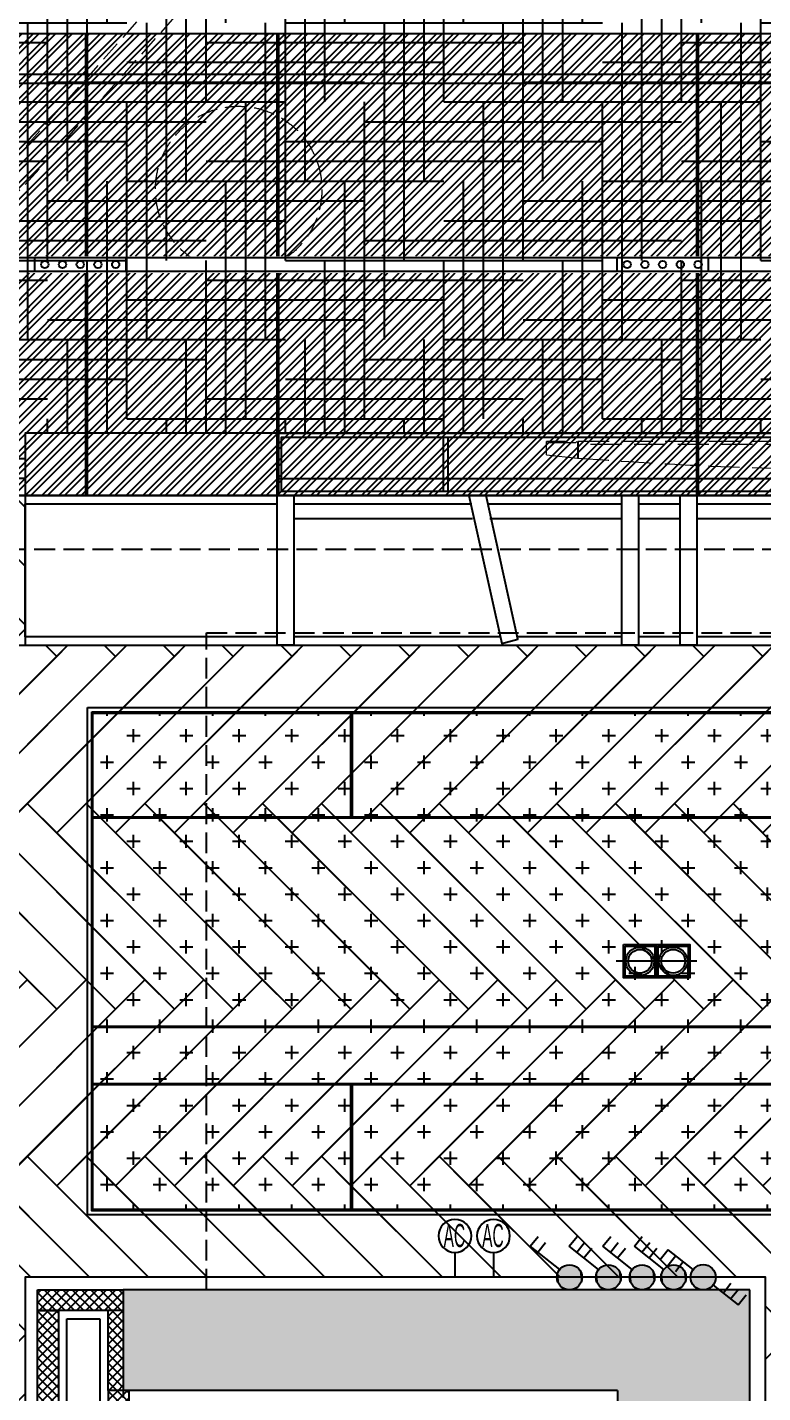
# Model space of a CAD drawing. Header units: millimetres. Extents: x -108767 to 78913, y -380878 to 1470.
# Drawn here: x -6716 to -4948, y -191699 to -188415 of the extents above; entities that cross this region are included whole.
import ezdxf
from ezdxf.enums import TextEntityAlignment as Align
from ezdxf.xclip import XClip

# ---------------------------------------------------------------- set-up
doc = ezdxf.new("R2010")
doc.units = ezdxf.units.MM
doc.header["$LTSCALE"] = 10
doc.header["$XCLIPFRAME"] = 0
doc.set_wipeout_variables(frame=1)
doc.linetypes.add('DASH', pattern=[0.35, 0.25, -0.1])
doc.linetypes.add('DOTE', pattern=[2.4200000000000004, 2, -0.2, 0.02, -0.2])
for name, color, linetype in [('NW-01-wall(原有墙体)', 255, 'Continuous'), ('NW-01wall(新墙体)', 140, 'Continuous'), ('NW-01梁', 4, 'Continuous'), ('NW-02-fix(到顶家具)', 54, 'Continuous'), ('NW-02-free(活动家具)', 241, 'Continuous'), ('NW-02-light(平面灯具)', 12, 'Continuous'), ('NW-02-石材完成线', 153, 'Continuous'), ('NW-02不到底不到顶家具', 54, 'Continuous'), ('NW-03-地面铺装', 8, 'Continuous'), ('NW-04-light(天花灯具)', 1, 'Continuous'), ('NW-04-天花造型粗线', 163, 'Continuous'), ('NW-完成面（用于平面）', 43, 'Continuous'), ('NW-开关插座', 117, 'Continuous'), ('NW-开关面板', 147, 'Continuous'), ('NW-强弱电插座', 223, 'Continuous'), ('NW-暖通风口', 33, 'Continuous'), ('平面图', 7, 'Continuous')]:
    doc.layers.add(name, color=color, linetype=linetype)
doc.styles.add('GA-text-B', font='architxt.shx', dxfattribs={"width": 0.65, "bigfont": 'hztxt.shx'})
doc.styles.get("Standard").update_dxf_attribs({"font": ''})
doc.styles.add('STYLUS', font='stylu.ttf')
doc.styles.add('宋体', font='', dxfattribs={"width": 0.8})
doc.styles.get('Standard').set_extended_font_data('SimSun')
doc.styles.get('宋体').set_extended_font_data('SimSun')
doc.linetypes.add('铝质LED灯条', pattern='A,12.7,-5.08,["AL.LED",宋体,S=2.54,R=0,X=-2.54,Y=-1.27],-10', length=27.78)
pattern_1 = [(45, (0, 0), (-11.22532015133644, 11.22532015133644), []), (135, (0, 0), (-11.22532015133644, -11.22532015133644), [])]

# ---------------------------------------------------------------- blocks, each defined once
blk = doc.blocks.new('A$C598F30D3')
at = {"layer": 'NW-02-free(活动家具)', "color": 251, "linetype": 'DASH', "lineweight": 5, "ltscale": 20}
for p, q in [((-542.5456610411052, 21.28845623852976), (-492.5456610411052, 26.61312262197316)), ((-492.5456610411052, -1.455191522836685e-11), (-492.5456610411052, 26.61312262197316)), ((-491.5456610411052, -1.455191522836685e-11), (-491.5456610411052, 26.61312262197316)), ((556.9543389588948, -2.91038304567337e-11), (556.9543389588948, 26.61312262197316)), ((557.9543389588948, -2.91038304567337e-11), (557.9543389588948, 26.61312262197316)), ((557.9543389588948, -2.91038304567337e-11), (557.9543389588948, 26.61312262197316)), ((607.9543389588948, 21.28845623852976), (557.9543389588948, 26.61312262197316)), ((-542.5456610411052, -1.455191522836685e-11), (607.9543389588948, 1.455191522836685e-11)), ((-540.8990439690529, -1.455191522836685e-11), (-539.8578073439999, 1.999999999985448)), ((-495.2335147382105, 1.999999999985448), (-539.8578073439999, 1.999999999985448)), ((-494.1922781131575, -1.455191522836685e-11), (-495.2335147382105, 1.999999999985448)), ((-492.5456610411052, 4.999999999985448), (557.9543389588948, 4.999999999970896)), ((559.6009560309471, -2.91038304567337e-11), (560.6421926560001, 1.999999999970896)), ((560.6421926560001, 1.999999999970896), (605.2664852617895, 2.000000000014552)), ((606.3077218868425, 1.455191522836685e-11), (605.2664852617895, 2.000000000014552))]:
    blk.add_line(p, q, dxfattribs=at)
for points in [[(-542.5456610411052, -1.455191522836685e-11), (-542.5456610411052, 21.28845623852976)], [(607.9543389588948, 21.28845623852976), (607.9543389588948, 1.455191522836685e-11)]]:
    blk.add_lwpolyline(points, dxfattribs=at)
blk.add_arc((32.70433895889482, -6991.519904923261), 7037.760919129552, 85.71985790045626, 94.28014209954377, dxfattribs=at)
blk = doc.blocks.new('hdfgfgfd')
at = {"layer": 'NW-04-light(天花灯具)'}
blk.add_lwpolyline([(-48389.70259153913, -188720.4724403795), (-48170.55231871153, -188720.4724403795), (-48170.55231871153, -188754.4724403795), (-48389.70259153913, -188754.4724403795)], close=True, dxfattribs=at)
at = {"layer": 'NW-04-light(天花灯具)', "color": 8}
for centre in [(-48365.28410852957, -188737.4724403795), (-48322.70578182745, -188737.4724403795), (-48280.12745512533, -188737.4724403795), (-48237.54912842321, -188737.4724403795), (-48194.97080172109, -188737.4724403795)]:
    blk.add_circle(centre, 8.757976363578852, dxfattribs=at)
blk = doc.blocks.new('嵌入式射灯1')
at = {"color": 250, "linetype": 'DOTE', "ltscale": 30}
blk.add_line((0, 100), (0, -100), dxfattribs=at)
blk.add_lwpolyline([(-100, 0, 0, 0, 0), (100, 0, 30, 0, 0), (154.8698837808333, 0, 0, 0, 0)], format="xyseb", dxfattribs=at)
blk.add_circle((0, 0), 60)
at = {"color": 250}
blk.add_circle((0, 0), 50, dxfattribs=at)
blk = doc.blocks.new('*U243')
at = {"layer": 'NW-04-light(天花灯具)', "color": 1, "ltscale": 15}
blk.add_lwpolyline([(150844.1683117704, -14074.61360349184), (150848.3707117704, -14074.61360349184), (150848.3707117704, -14078.81600349184), (150844.1683117704, -14078.81600349184)], close=True, dxfattribs=at)
at = {"layer": 'NW-04-light(天花灯具)', "color": 8, "ltscale": 15}
blk.add_lwpolyline([(150844.3784317704, -14074.82372349184), (150848.1605917704, -14074.82372349184), (150848.1605917704, -14078.60588349184), (150844.3784317704, -14078.60588349184)], close=True, dxfattribs=at)
at = {"layer": 'NW-04-light(天花灯具)', "color": 1, "linetype": 'DASH', "ltscale": 15, "xscale": 0.03000000000000001, "yscale": 0.03000000000000001, "zscale": 0.03000000000000001, "rotation": 270.0000000002702}
blk.add_blockref('嵌入式射灯1', (150846.2695117704, -14076.71480349184), dxfattribs=at)
blk = doc.blocks.new('ewqewqewqeqwe')
at = {"layer": 'NW-开关面板'}
h = blk.add_hatch(color=256, dxfattribs=at)
edge = h.paths.add_edge_path()
edge.add_arc((0, 0), 1.011460855273371, 0, 360)
for p, q in [((-2.520975623853701, 2.520975623853928), (-3.243452995549887, 1.798498252154559)), ((-0.7152108296731967, 0.7152108296693314), (-2.520975623853701, 2.520975623853928)), ((-2.692238160322631, 1.262455508105063), (-1.977346834211858, 1.977346834212426)), ((-2.148609370684426, 0.7188267184654116), (-1.433718044573652, 1.433718044572775)), ((0.7152108296631923, -0.7152108296659208), (2.520975623843697, -2.520975623849608)), ((1.433718044568195, -1.43371804456973), (2.148609370678969, -0.7188267184623669)), ((1.977346834205491, -1.977346834209957), (2.692238160316265, -1.262455508102594)), ((2.520975623843697, -2.520975623849608), (3.243452995546249, -1.798498252152058))]:
    blk.add_line(p, q, dxfattribs=at)
blk.add_circle((0, 0), 1.011460855273371, dxfattribs=at)
blk = doc.blocks.new('*U268')
at = {"layer": 'NW-开关插座', "xscale": 30.1, "yscale": 30.1, "zscale": 30.1}
blk.add_blockref('ewqewqewqeqwe', (225.8722470247569, 2013.936836488595), dxfattribs=at)
blk = doc.blocks.new('_LINKPT1')
blk.add_line((0, 0), (0, 0))
blk = doc.blocks.new('ergwet')
for p, q in [((5135.366754676117, -385.5118849765324), (5136.081646002227, -384.7969936504251)), ((5137.485281147463, -387.6304114478775), (5135.366754676117, -385.5118849765324)), ((5135.910383465758, -386.055513766174), (5136.625274791868, -385.3406224400667)), ((5136.426017911789, -386.5711482122049), (5137.1409092379, -385.8562568860976))]:
    blk.add_line(p, q)
blk.add_circle((5138.193131133975, -388.3382614343911), 1.001051051051207)
for points in [[(5137.192080082924, -388.3382614343911), (5137.192080082924, -388.3382614343911), (5137.32619549328, -388.8387869599177), (5137.32619549328, -387.8377359088645)], [(5137.32619549328, -388.8387869599177), (5137.32619549328, -387.8377359088645), (5137.692605608449, -389.2051970750868), (5137.692605608449, -387.4713257936954)], [(5137.692605608449, -389.2051970750868), (5137.692605608449, -387.4713257936954), (5138.193131133975, -389.3393124854414), (5138.193131133975, -387.3372103833408)], [(5138.6936566595, -389.2051970750868), (5138.6936566595, -387.4713257936954), (5138.193131133975, -389.3393124854414), (5138.193131133975, -387.3372103833408)], [(5139.06006677467, -388.8387869599177), (5139.06006677467, -387.8377359088645), (5138.6936566595, -389.2051970750868), (5138.6936566595, -387.4713257936954)], [(5139.194182185026, -388.3382614343911), (5139.194182185026, -388.3382614343911), (5139.06006677467, -388.8387869599177), (5139.06006677467, -387.8377359088645)]]:
    blk.add_solid(points)
at = {"xscale": 4.805045045043872, "yscale": 4.805045045043872, "zscale": 4.805045045043872, "rotation": 90}
for p in [(5138.193131133975, -387.3372103833408), (5137.192080082924, -388.3382614343911), (5139.194182185026, -388.3382614343911)]:
    blk.add_blockref('_LINKPT1', p, dxfattribs=at)
at = {"width": 0.8, "flags": 9}
blk.add_attdef('A', (5139.194182185026, -388.3382614343911), '', height=9.61009009009e-05, rotation=90, dxfattribs=at)
blk = doc.blocks.new('*U261')
at = {"layer": 'NW-开关插座', "xscale": 30.1, "yscale": 30.1, "zscale": 30.1}
blk.add_blockref('ergwet', (-154433.7410001079, 13702.91850566376), dxfattribs=at)
blk = doc.blocks.new('*U115')
for p, q in [((-1.28905262935325, 1.000000000000055), (-1.28905262935325, -1)), ((0, 0), (-1.28905262935325, 0))]:
    blk.add_line(p, q)
blk.add_circle((0.8554736853234317, 0), 0.8554736853231666)
at = {"style": 'GA-text-B', "width": 0.65}
blk.add_attdef('1', (2.226379545603093, 0.4889072759665396), '', height=1.5, dxfattribs=at)
at = {"style": 'STYLUS'}
blk.add_attdef('S', (0.3486543668038848, -0.5747847822617587), '', height=1.199999999999999, dxfattribs=at)
blk = doc.blocks.new('*U263')
at = {"layer": 'NW-开关面板', "extrusion": (-0.01745240643728449, 3.20595505212587e-18, -0.9998476951563913)}
ref = blk.add_blockref('*U115', (-2038.571018753696, -225.8378455875072, -3.942014257862851), dxfattribs=dict(at, xscale=46.44000144785679, yscale=46.44000144785679, zscale=-46.44000144785698, rotation=180))
ref.add_attrib('S', 'AC', dxfattribs={"layer": '0', "extrusion": (0.01745240643728445, -3.20595505212586e-18, 0.9998476951563913), "height": 55.72800038947761, "rotation": 270, "style": 'STYLUS', "width": 0.5}).set_placement((2051.503166021989, -224.5237537283959, 3.942014257962904), align=Align.CENTER)
blk = doc.blocks.new('srhgdrth')
at = {"layer": 'NW-开关面板'}
for p, q in [((5927.28504768948, -114.5050888908645), (5927.99993901559, -113.7901975647572)), ((5929.403574160827, -116.6236153622096), (5927.28504768948, -114.5050888908645)), ((5927.828676479121, -115.0487176805062), (5928.543567805231, -114.3338263543989))]:
    blk.add_line(p, q, dxfattribs=at)
blk.add_circle((5930.111424147338, -117.3314653487232), 1.001051051051207, dxfattribs=at)
for points in [[(5929.110373096287, -117.3314653487232), (5929.110373096287, -117.3314653487232), (5929.244488506642, -117.8319908742498), (5929.244488506642, -116.8309398231966)], [(5929.244488506642, -117.8319908742498), (5929.244488506642, -116.8309398231966), (5929.610898621811, -118.1984009894189), (5929.610898621811, -116.4645297080275)], [(5929.610898621811, -118.1984009894189), (5929.610898621811, -116.4645297080275), (5930.111424147338, -118.3325163997735), (5930.111424147338, -116.3304142976729)], [(5930.611949672862, -118.1984009894189), (5930.611949672862, -116.4645297080275), (5930.111424147338, -118.3325163997735), (5930.111424147338, -116.3304142976729)], [(5930.978359788033, -117.8319908742498), (5930.978359788033, -116.8309398231966), (5930.611949672862, -118.1984009894189), (5930.611949672862, -116.4645297080275)], [(5931.112475198389, -117.3314653487232), (5931.112475198389, -117.3314653487232), (5930.978359788033, -117.8319908742498), (5930.978359788033, -116.8309398231966)]]:
    blk.add_solid(points, dxfattribs=at)
at = {"layer": 'NW-开关面板', "xscale": 4.805045045043872, "yscale": 4.805045045043872, "zscale": 4.805045045043872, "rotation": 90}
for p in [(5930.111424147338, -116.3304142976729), (5929.110373096287, -117.3314653487232), (5931.112475198389, -117.3314653487232)]:
    blk.add_blockref('_LINKPT1', p, dxfattribs=at)
at = {"layer": 'NW-开关面板', "width": 0.8, "flags": 9}
blk.add_attdef('A', (5931.112475198389, -117.3314653487232), '', height=9.61009009009e-05, rotation=90, dxfattribs=at)
blk = doc.blocks.new('*U269')
at = {"layer": 'NW-开关插座', "xscale": 30.1, "yscale": 30.1, "zscale": 30.1}
blk.add_blockref('srhgdrth', (-178270.4816198101, 5545.613943485152), dxfattribs=at)
blk = doc.blocks.new('gdagdfds')
at = {"layer": 'NW-03-地面铺装'}
h = blk.add_hatch(dxfattribs=at)
h.set_pattern_fill('HOUND', color=250, scale=30)
h.set_pattern_definition([(0, (0, 0), (190.5, 47.625), [762, -381]), (90, (0, 0), (-47.62500000000001, -190.5), [762, -381])])
h.paths.add_polyline_path([(-8715.479754940126, -189541.4724403795), (-8175.479754940126, -189541.4724403795), (-8175.479754940126, -188430.4724403794), (-8715.479754940126, -188430.4724403794)])
h.paths.add_polyline_path([(-8715.479754940126, -188430.4724403794), (-10731.47975494013, -188430.4724403794), (-10731.47975494013, -189541.4724403795), (-8715.479754940126, -189541.4724403795)])
h.paths.add_polyline_path([(-10731.47975494013, -188430.4724403794), (-8715.479754940126, -188430.4724403794), (-8715.479754940126, -187491.4724403794), (-10731.47975494013, -187491.4724403794)])
h.paths.add_polyline_path([(-11271.47975494013, -184286.4724403794), (-16940.47975494013, -184286.4724403794), (-16940.47975494013, -189541.4724403795), (-11271.47975494013, -189541.4724403795)])
h.paths.add_polyline_path([(-10731.47975494013, -188430.4724403794), (-11271.47975494013, -188430.4724403794), (-11271.47975494013, -189541.4724403795), (-10731.47975494013, -189541.4724403795)])
h.paths.add_polyline_path([(-10738.47975494012, -187994.4724403795), (-10738.47975494013, -188010.9724403794), (-10731.47975494013, -188010.9724403794), (-10731.47975494013, -187994.4724403795)])
h.paths.add_polyline_path([(-6721.479754940127, -189541.4724403795), (-6721.479754940126, -189391.4724403794), (-2315.479754940126, -189391.4724403794), (-2315.479754940126, -189541.4724403794), (-1522.479754940126, -189541.4724403794), (-1522.479754940128, -184286.4724403795), (-8175.479754940125, -184286.4724403795), (-8175.479754940123, -189541.4724403794)])
blk = doc.blocks.new('gsgddsf')
at = {"layer": 'NW-03-地面铺装', "color": 250}
for points in [[(-6645.471093831089, -189928.465056524), (-6574.76041571243, -189857.7543784053), (-6999.024484424357, -189433.4903096934), (-7069.735162543016, -189504.2009878121)], [(-6504.04973759377, -189928.465056524), (-6433.339059475111, -189857.7543784053), (-6857.603128187038, -189433.4903096934), (-6928.313806305698, -189504.2009878121)], [(-6362.628381356451, -189928.465056524), (-6291.917703237792, -189857.7543784053), (-6716.181771949719, -189433.4903096934), (-6786.892450068379, -189504.2009878121)], [(-6221.207025119133, -189928.465056524), (-6150.496347000473, -189857.7543784053), (-6574.760415712401, -189433.4903096934), (-6645.47109383106, -189504.2009878121)], [(-6079.785668881814, -189928.465056524), (-6009.074990763154, -189857.7543784053), (-6433.339059475082, -189433.4903096934), (-6504.049737593741, -189504.2009878121)], [(-5938.364312644495, -189928.465056524), (-5867.653634525836, -189857.7543784053), (-6291.917703237763, -189433.4903096934), (-6362.628381356422, -189504.2009878121)], [(-5796.942956407176, -189928.465056524), (-5726.232278288517, -189857.7543784053), (-6150.496347000444, -189433.4903096934), (-6221.207025119103, -189504.2009878121)], [(-5655.521600169857, -189928.465056524), (-5584.810922051198, -189857.7543784053), (-6009.074990763125, -189433.4903096934), (-6079.785668881785, -189504.2009878121)], [(-5514.100243932538, -189928.465056524), (-5443.389565813879, -189857.7543784053), (-5867.653634525806, -189433.4903096934), (-5938.364312644466, -189504.2009878121)], [(-5372.67888769522, -189928.465056524), (-5301.96820957656, -189857.7543784053), (-5726.232278288488, -189433.4903096934), (-5796.942956407147, -189504.2009878121)], [(-5231.257531457901, -189928.465056524), (-5160.546853339241, -189857.7543784053), (-5584.810922051169, -189433.4903096934), (-5655.521600169828, -189504.2009878121)], [(-5089.836175220582, -189928.465056524), (-5019.125497101923, -189857.7543784053), (-5443.38956581385, -189433.4903096934), (-5514.100243932509, -189504.2009878121)], [(-4948.414818983263, -189928.465056524), (-4877.704140864604, -189857.7543784053), (-5301.968209576531, -189433.4903096934), (-5372.67888769519, -189504.2009878121)], [(-4806.993462745944, -189928.465056524), (-4736.282784627285, -189857.7543784053), (-5160.546853339212, -189433.4903096934), (-5231.257531457872, -189504.2009878121)], [(-4665.572106508625, -189928.465056524), (-4594.861428389966, -189857.7543784053), (-5019.125497101893, -189433.4903096934), (-5089.836175220553, -189504.2009878121)], [(-6716.181771949749, -189857.7543784053), (-6645.471093831089, -189928.465056524), (-7069.735162543016, -190352.7291252359), (-7140.445840661676, -190282.0184471173)], [(-6574.76041571243, -189857.7543784053), (-6504.04973759377, -189928.465056524), (-6928.313806305698, -190352.7291252359), (-6999.024484424357, -190282.0184471173)], [(-6433.339059475111, -189857.7543784053), (-6362.628381356451, -189928.465056524), (-6786.892450068379, -190352.7291252359), (-6857.603128187038, -190282.0184471173)], [(-6291.917703237792, -189857.7543784053), (-6221.207025119133, -189928.465056524), (-6645.47109383106, -190352.7291252359), (-6716.181771949719, -190282.0184471173)], [(-6150.496347000473, -189857.7543784053), (-6079.785668881814, -189928.465056524), (-6504.049737593741, -190352.7291252359), (-6574.760415712401, -190282.0184471173)], [(-6009.074990763154, -189857.7543784053), (-5938.364312644495, -189928.465056524), (-6362.628381356422, -190352.7291252359), (-6433.339059475082, -190282.0184471173)], [(-5867.653634525836, -189857.7543784053), (-5796.942956407176, -189928.465056524), (-6221.207025119103, -190352.7291252359), (-6291.917703237763, -190282.0184471173)], [(-5726.232278288517, -189857.7543784053), (-5655.521600169857, -189928.465056524), (-6079.785668881785, -190352.7291252359), (-6150.496347000444, -190282.0184471173)], [(-5584.810922051198, -189857.7543784053), (-5514.100243932538, -189928.465056524), (-5938.364312644466, -190352.7291252359), (-6009.074990763125, -190282.0184471173)], [(-5443.389565813879, -189857.7543784053), (-5372.67888769522, -189928.465056524), (-5796.942956407147, -190352.7291252359), (-5867.653634525806, -190282.0184471173)], [(-5301.96820957656, -189857.7543784053), (-5231.257531457901, -189928.465056524), (-5655.521600169828, -190352.7291252359), (-5726.232278288488, -190282.0184471173)], [(-5160.546853339241, -189857.7543784053), (-5089.836175220582, -189928.465056524), (-5514.100243932509, -190352.7291252359), (-5584.810922051169, -190282.0184471173)], [(-5019.125497101923, -189857.7543784053), (-4948.414818983263, -189928.465056524), (-5372.67888769519, -190352.7291252359), (-5443.38956581385, -190282.0184471173)], [(-4877.704140864604, -189857.7543784053), (-4806.993462745944, -189928.465056524), (-5231.257531457872, -190352.7291252359), (-5301.968209576531, -190282.0184471173)], [(-4736.282784627285, -189857.7543784053), (-4665.572106508625, -189928.465056524), (-5089.836175220553, -190352.7291252359), (-5160.546853339212, -190282.0184471173)], [(-4594.861428389966, -189857.7543784053), (-4524.150750271307, -189928.465056524), (-4948.414818983234, -190352.7291252359), (-5019.125497101893, -190282.0184471173)], [(-6645.471093831089, -190776.9931939479), (-6574.76041571243, -190706.2825158292), (-6999.024484424357, -190282.0184471173), (-7069.735162543016, -190352.7291252359)], [(-6504.04973759377, -190776.9931939479), (-6433.339059475111, -190706.2825158292), (-6857.603128187038, -190282.0184471173), (-6928.313806305698, -190352.7291252359)], [(-6362.628381356451, -190776.9931939479), (-6291.917703237792, -190706.2825158292), (-6716.181771949719, -190282.0184471173), (-6786.892450068379, -190352.7291252359)], [(-6221.207025119133, -190776.9931939479), (-6150.496347000473, -190706.2825158292), (-6574.760415712401, -190282.0184471173), (-6645.47109383106, -190352.7291252359)], [(-6079.785668881814, -190776.9931939479), (-6009.074990763154, -190706.2825158292), (-6433.339059475082, -190282.0184471173), (-6504.049737593741, -190352.7291252359)], [(-5938.364312644495, -190776.9931939479), (-5867.653634525836, -190706.2825158292), (-6291.917703237763, -190282.0184471173), (-6362.628381356422, -190352.7291252359)], [(-5796.942956407176, -190776.9931939479), (-5726.232278288517, -190706.2825158292), (-6150.496347000444, -190282.0184471173), (-6221.207025119103, -190352.7291252359)], [(-5655.521600169857, -190776.9931939479), (-5584.810922051198, -190706.2825158292), (-6009.074990763125, -190282.0184471173), (-6079.785668881785, -190352.7291252359)], [(-5514.100243932538, -190776.9931939479), (-5443.389565813879, -190706.2825158292), (-5867.653634525806, -190282.0184471173), (-5938.364312644466, -190352.7291252359)], [(-5372.67888769522, -190776.9931939479), (-5301.96820957656, -190706.2825158292), (-5726.232278288488, -190282.0184471173), (-5796.942956407147, -190352.7291252359)], [(-5231.257531457901, -190776.9931939479), (-5160.546853339241, -190706.2825158292), (-5584.810922051169, -190282.0184471173), (-5655.521600169828, -190352.7291252359)], [(-5089.836175220582, -190776.9931939479), (-5019.125497101923, -190706.2825158292), (-5443.38956581385, -190282.0184471173), (-5514.100243932509, -190352.7291252359)], [(-4948.414818983263, -190776.9931939479), (-4877.704140864604, -190706.2825158292), (-5301.968209576531, -190282.0184471173), (-5372.67888769519, -190352.7291252359)], [(-4806.993462745944, -190776.9931939479), (-4736.282784627285, -190706.2825158292), (-5160.546853339212, -190282.0184471173), (-5231.257531457872, -190352.7291252359)], [(-4665.572106508625, -190776.9931939479), (-4594.861428389966, -190706.2825158292), (-5019.125497101893, -190282.0184471173), (-5089.836175220553, -190352.7291252359)], [(-6716.181771949749, -190706.2825158292), (-6645.471093831089, -190776.9931939479), (-7069.735162543016, -191201.2572626598), (-7140.445840661676, -191130.5465845411)], [(-6574.76041571243, -190706.2825158292), (-6504.04973759377, -190776.9931939479), (-6928.313806305698, -191201.2572626598), (-6999.024484424357, -191130.5465845411)], [(-6433.339059475111, -190706.2825158292), (-6362.628381356451, -190776.9931939479), (-6786.892450068379, -191201.2572626598), (-6857.603128187038, -191130.5465845411)], [(-6291.917703237792, -190706.2825158292), (-6221.207025119133, -190776.9931939479), (-6645.47109383106, -191201.2572626598), (-6716.181771949719, -191130.5465845411)], [(-6150.496347000473, -190706.2825158292), (-6079.785668881814, -190776.9931939479), (-6504.049737593741, -191201.2572626598), (-6574.760415712401, -191130.5465845411)], [(-6009.074990763154, -190706.2825158292), (-5938.364312644495, -190776.9931939479), (-6362.628381356422, -191201.2572626598), (-6433.339059475082, -191130.5465845411)], [(-5867.653634525836, -190706.2825158292), (-5796.942956407176, -190776.9931939479), (-6221.207025119103, -191201.2572626598), (-6291.917703237763, -191130.5465845411)], [(-5726.232278288517, -190706.2825158292), (-5655.521600169857, -190776.9931939479), (-6079.785668881785, -191201.2572626598), (-6150.496347000444, -191130.5465845411)], [(-5584.810922051198, -190706.2825158292), (-5514.100243932538, -190776.9931939479), (-5938.364312644466, -191201.2572626598), (-6009.074990763125, -191130.5465845411)], [(-5443.389565813879, -190706.2825158292), (-5372.67888769522, -190776.9931939479), (-5796.942956407147, -191201.2572626598), (-5867.653634525806, -191130.5465845411)], [(-5301.96820957656, -190706.2825158292), (-5231.257531457901, -190776.9931939479), (-5655.521600169828, -191201.2572626598), (-5726.232278288488, -191130.5465845411)], [(-5160.546853339241, -190706.2825158292), (-5089.836175220582, -190776.9931939479), (-5514.100243932509, -191201.2572626598), (-5584.810922051169, -191130.5465845411)], [(-5019.125497101923, -190706.2825158292), (-4948.414818983263, -190776.9931939479), (-5372.67888769519, -191201.2572626598), (-5443.38956581385, -191130.5465845411)], [(-4877.704140864604, -190706.2825158292), (-4806.993462745944, -190776.9931939479), (-5231.257531457872, -191201.2572626598), (-5301.968209576531, -191130.5465845411)], [(-4736.282784627285, -190706.2825158292), (-4665.572106508625, -190776.9931939479), (-5089.836175220553, -191201.2572626598), (-5160.546853339212, -191130.5465845411)], [(-4594.861428389966, -190706.2825158292), (-4524.150750271307, -190776.9931939479), (-4948.414818983234, -191201.2572626598), (-5019.125497101893, -191130.5465845411)], [(-6645.471093831089, -191625.5213313717), (-6574.76041571243, -191554.8106532531), (-6999.024484424357, -191130.5465845411), (-7069.735162543016, -191201.2572626598)], [(-6504.04973759377, -191625.5213313717), (-6433.339059475111, -191554.8106532531), (-6857.603128187038, -191130.5465845411), (-6928.313806305698, -191201.2572626598)], [(-6362.628381356451, -191625.5213313717), (-6291.917703237792, -191554.8106532531), (-6716.181771949719, -191130.5465845411), (-6786.892450068379, -191201.2572626598)], [(-6221.207025119133, -191625.5213313717), (-6150.496347000473, -191554.8106532531), (-6574.760415712401, -191130.5465845411), (-6645.47109383106, -191201.2572626598)], [(-6079.785668881814, -191625.5213313717), (-6009.074990763154, -191554.8106532531), (-6433.339059475082, -191130.5465845411), (-6504.049737593741, -191201.2572626598)], [(-5938.364312644495, -191625.5213313717), (-5867.653634525836, -191554.8106532531), (-6291.917703237763, -191130.5465845411), (-6362.628381356422, -191201.2572626598)], [(-5796.942956407176, -191625.5213313717), (-5726.232278288517, -191554.8106532531), (-6150.496347000444, -191130.5465845411), (-6221.207025119103, -191201.2572626598)], [(-5655.521600169857, -191625.5213313717), (-5584.810922051198, -191554.8106532531), (-6009.074990763125, -191130.5465845411), (-6079.785668881785, -191201.2572626598)], [(-5514.100243932538, -191625.5213313717), (-5443.389565813879, -191554.8106532531), (-5867.653634525806, -191130.5465845411), (-5938.364312644466, -191201.2572626598)], [(-5372.67888769522, -191625.5213313717), (-5301.96820957656, -191554.8106532531), (-5726.232278288488, -191130.5465845411), (-5796.942956407147, -191201.2572626598)], [(-5231.257531457901, -191625.5213313717), (-5160.546853339241, -191554.8106532531), (-5584.810922051169, -191130.5465845411), (-5655.521600169828, -191201.2572626598)], [(-5089.836175220582, -191625.5213313717), (-5019.125497101923, -191554.8106532531), (-5443.38956581385, -191130.5465845411), (-5514.100243932509, -191201.2572626598)], [(-4948.414818983263, -191625.5213313717), (-4877.704140864604, -191554.8106532531), (-5301.968209576531, -191130.5465845411), (-5372.67888769519, -191201.2572626598)], [(-4806.993462745944, -191625.5213313717), (-4736.282784627285, -191554.8106532531), (-5160.546853339212, -191130.5465845411), (-5231.257531457872, -191201.2572626598)], [(-4665.572106508625, -191625.5213313717), (-4594.861428389966, -191554.8106532531), (-5019.125497101893, -191130.5465845411), (-5089.836175220553, -191201.2572626598)], [(-6716.181771949749, -191554.8106532531), (-6645.471093831089, -191625.5213313717), (-7069.735162543016, -192049.7854000836), (-7140.445840661676, -191979.074721965)], [(-6574.76041571243, -191554.8106532531), (-6504.04973759377, -191625.5213313717), (-6928.313806305698, -192049.7854000836), (-6999.024484424357, -191979.074721965)], [(-6433.339059475111, -191554.8106532531), (-6362.628381356451, -191625.5213313717), (-6786.892450068379, -192049.7854000836), (-6857.603128187038, -191979.074721965)], [(-4877.704140864604, -191554.8106532531), (-4806.993462745944, -191625.5213313717), (-5231.257531457872, -192049.7854000836), (-5301.968209576531, -191979.074721965)]]:
    blk.add_lwpolyline(points, close=True, dxfattribs=at)

msp = doc.modelspace()

# ---------------------------------------------------------------- hatches: boundary and pattern name
at = {"layer": 'NW-01-wall(原有墙体)'}
h = msp.add_hatch(color=250, dxfattribs=at)
h.dxf.hatch_style = 1
h.paths.add_polyline_path([(-17160.47975494013, -183986.4724403794), (-1222.479754940126, -183986.4724403794), (-1222.479754940126, -189855.4724403794), (-1629.479754940126, -189855.4724403794), (-1629.479754940126, -193769.4724403794), (-17160.47975494013, -193769.4724403794)])
h.paths.add_polyline_path([(-16960.47975494013, -184186.4724403794), (-16960.47975494013, -193569.4724403794), (-1829.479754940126, -193569.4724403794), (-1829.479754940126, -191673.4724403794), (-3655.479754940126, -191673.4724403794), (-3655.479754940126, -191296.4724403794), (-3455.479754940126, -191296.4724403794), (-3455.479754940126, -191453.4724403794), (-1842.479754940126, -191453.4724403794), (-1842.479754940126, -189890.4724403794), (-3455.479754940126, -189890.4724403794), (-3455.479754940126, -190430.4724403794), (-3655.479754940126, -190430.4724403794), (-3655.479754940126, -189871.4724403794), (-4059.479754940126, -189871.4724403794), (-4059.479754940126, -189571.4724403794), (-3273.479754940126, -189571.4724403794), (-3273.479754940126, -189655.4724403794), (-1422.479754940126, -189655.4724403794), (-1422.479754940126, -184186.4724403794)], flags=16)
h = msp.add_hatch(color=250, dxfattribs=at)
h.dxf.hatch_style = 1
h.paths.add_polyline_path([(-4979.479754940126, -191451.4724403794), (-6485.479754940126, -191451.4724403794), (-6485.479754940126, -191693.4724403794), (-6365.479754940097, -191693.4724403794), (-5297.479754940126, -191693.4724403794), (-5297.479754940126, -192203.4724403794), (-4979.479754940126, -192203.4724403794)])
at = {"layer": 'NW-04-天花造型粗线'}
h = msp.add_hatch(dxfattribs=at)
h.set_pattern_fill('ANSI32', color=250, scale=3)
h.set_pattern_definition([(45, (0, 0), (-20.2055762724056, 20.2055762724056), []), (45, (13.47039, 0), (-20.2055762724056, 20.2055762724056), [])])
h.paths.add_polyline_path([(-11271.47975494013, -188430.4724403794), (-1522.479754940126, -188430.4724403794), (-1522.479754940126, -189541.4724403794), (-11271.47975494013, -189541.4724403794)])
h.paths.add_polyline_path([(-11241.47975494013, -188965.9724403794), (-1552.479754940126, -188965.9724403794), (-1552.479754940126, -189005.9724403794), (-11241.47975494013, -189005.9724403794)], flags=16)
h = msp.add_hatch(dxfattribs=at)
h.set_pattern_fill('CROSS', color=250, scale=10)
h.set_pattern_definition([(0, (0, 0), (63.5, 63.5), [31.75, -95.25]), (90, (15.875, -15.875), (-63.5, 63.5), [31.75, -95.25])])
h.paths.add_polyline_path([(-6558.479754940126, -190064.4724403794), (-6558.479754940126, -190314.4724403794), (-5938.479754940126, -190314.4724403794), (-5938.479754940126, -190064.4724403794)])
h.paths.add_polyline_path([(-4435.479754940126, -190314.4724403794), (-4435.479754940126, -190064.4724403794), (-5935.479754940126, -190064.4724403794), (-5935.479754940126, -190314.4724403794)])
h.paths.add_polyline_path([(-4432.479754940126, -190064.4724403794), (-4432.479754940126, -190314.4724403794), (-3848.479754940106, -190314.4724403794), (-3848.479754940106, -190064.4724403794)])
h.paths.add_polyline_path([(-3848.479754940106, -190817.4724403794), (-3848.479754940106, -190317.4724403794), (-4848.479754940106, -190317.4724403794), (-4848.479754940106, -190817.4724403794)])
h.paths.add_polyline_path([(-4851.479754940106, -190817.4724403794), (-4851.479754940106, -190317.4724403794), (-6558.479754940126, -190317.4724403794), (-6558.479754940126, -190817.4724403794)])
h.paths.add_polyline_path([(-6558.479754940126, -190820.4724403794), (-6558.479754940126, -190955.4724403794), (-3848.479754940106, -190955.4724403794), (-3848.479754940106, -190820.4724403794)])
h.paths.add_polyline_path([(-5935.479754940126, -190958.4724403794), (-5935.479754940126, -191258.4724403794), (-3848.479754940106, -191258.4724403794), (-3848.479754940106, -190958.4724403794)])
h.paths.add_polyline_path([(-6558.479754940126, -190958.4724403794), (-6558.479754940126, -191258.4724403794), (-5938.479754940126, -191258.4724403794), (-5938.479754940126, -190958.4724403794)])
at = {"layer": '平面图'}
h = msp.add_hatch(dxfattribs=at)
h.set_pattern_fill('ANSI37', color=250, scale=5, style=0)
h.set_pattern_definition(pattern_1)
h.paths.add_polyline_path([(-6691.479754940126, -191451.4724403794), (-6485.479754940126, -191451.4724403794), (-6485.479754940126, -191501.4724403794), (-6691.479754940126, -191501.4724403794)])
h.paths.add_polyline_path([(-6641.479754940126, -192139.4724403959), (-6691.479754940126, -192139.4724403959), (-6691.479754940126, -191501.4724403794), (-6641.479754940126, -191501.4724403794)])
h.paths.add_polyline_path([(-6521.479754940126, -192139.4724403959), (-6471.479754940127, -192139.4724403959), (-6471.479754940126, -191693.4724403794), (-6521.479754940125, -191693.4724403794)])
h = msp.add_hatch(dxfattribs=at)
h.set_pattern_fill('ANSI37', color=250, scale=5, style=0)
h.set_pattern_definition(pattern_1)
h.paths.add_polyline_path([(-6485.479754940126, -191501.4724403794), (-6521.479754940125, -191501.4724403794), (-6521.479754940125, -191693.4724403794), (-6485.479754940126, -191693.4724403794)])

# ---------------------------------------------------------------- linework, layer by layer
at = {"layer": 'NW-01-wall(原有墙体)'}
for p, q in [((-4979.479754940126, -191451.4724403794), (-6485.479754940126, -191451.4724403794)), ((-6485.479754940126, -191451.4724403794), (-6485.479754940126, -191693.4724403794)), ((-4979.479754940126, -192203.4724403794), (-4979.479754940126, -191451.4724403794)), ((-5297.479754940126, -191693.4724403794), (-6485.479754940097, -191693.4724403794)), ((-5297.479754940126, -191693.4724403794), (-5297.479754940126, -192203.4724403794))]:
    msp.add_line(p, q, dxfattribs=at)
at = {"layer": 'NW-01wall(新墙体)'}
msp.add_line((-6521.479754940125, -191693.4724403794), (-6521.479754940125, -191501.4724403794), dxfattribs=at)
for points in [[(-6691.479754940126, -191451.4724403794), (-6485.479754940126, -191451.4724403794), (-6485.479754940126, -191501.4724403794), (-6691.479754940126, -191501.4724403794)], [(-6641.479754940126, -192139.4724403959), (-6691.479754940126, -192139.4724403959), (-6691.479754940126, -191501.4724403794), (-6641.479754940126, -191501.4724403794)], [(-6521.479754940126, -192139.4724403959), (-6471.479754940127, -192139.4724403959), (-6471.479754940126, -191693.4724403794), (-6521.479754940125, -191693.4724403794)]]:
    msp.add_lwpolyline(points, close=True, dxfattribs=at)
at = {"layer": 'NW-01梁', "linetype": 'DASH', "ltscale": 20}
for p, q in [((-6285.479754940126, -191451.4724403794), (-6285.479754940126, -189871.4724403794)), ((-6285.479754940126, -191451.4724403794), (-6485.479754940126, -191451.4724403794)), ((-6485.479754940126, -191451.4724403794), (-6485.479754940126, -193569.4724403794))]:
    msp.add_line(p, q, dxfattribs=at)
msp.add_lwpolyline([(-6285.479754940126, -189871.4724403794), (-4059.479754940126, -189871.4724403794), (-4059.479754940126, -189671.4724403794), (-8206.479754940126, -189671.4724403794)], dxfattribs=at)
at = {"layer": 'NW-02-fix(到顶家具)', "ltscale": 10}
for points in [[(-6115.479754940126, -189541.4724403794), (-6075.479754940126, -189541.4724403794), (-6075.479754940126, -189901.4724403794), (-6115.479754940126, -189901.4724403794)], [(-5286.842721888606, -189541.4724403794), (-5246.842721888606, -189541.4724403794), (-5246.842721888606, -189901.4724403794), (-5286.842721888606, -189901.4724403794)], [(-5146.842721888606, -189541.4724403794), (-5106.842721888606, -189541.4724403794), (-5106.842721888606, -189901.4724403794), (-5146.842721888606, -189901.4724403794)]]:
    msp.add_lwpolyline(points, close=True, dxfattribs=at)
msp.add_lwpolyline([(-5654.678382741506, -189541.4724403794), (-5575.479754940126, -189897.0457432239), (-5536.842721888606, -189886.6929814198), (-5613.267335525125, -189541.4724403794), (-5654.678382741506, -189541.4724403794)], dxfattribs=at)
at = {"layer": 'NW-02-free(活动家具)', "linetype": 'DASH', "lineweight": 5, "ltscale": 20}
msp.add_lwpolyline([(-6792.364719394609, -187820.5345750538), (-6269.204946231286, -188285.6193541465), (-6734.289725321389, -188808.7791273096), (-7257.449498486079, -188343.6943482157), (-6792.364719394609, -187820.5345750538)], dxfattribs=at)
at = {"layer": 'NW-02-free(活动家具)', "color": 8, "linetype": 'DASH', "lineweight": 5, "ltscale": 20}
msp.add_lwpolyline([(-6747.522453123485, -187860.3989846903), (-6314.047212502468, -188245.7549445099), (-6739.26758195991, -188724.0724514035), (-7172.74282257953, -188338.7164915851)], close=True, dxfattribs=at)
at = {"layer": 'NW-02-free(活动家具)', "linetype": 'DASH', "lineweight": 5, "ltscale": 20}
msp.add_circle((-6208.104031400479, -188805.3904940566), 200, dxfattribs=at)
at = {"layer": 'NW-02-light(平面灯具)', "linetype": '铝质LED灯条'}
for p, q in [((-2315.479754940126, -189501.440312123), (-6115.479754940126, -189501.440312123)), ((-6075.479754940126, -189596.7453610415), (-5646.097928230721, -189596.7453610415)), ((-5604.715483781792, -189596.7453610415), (-5286.842721888606, -189596.7453610415)), ((-5246.842721888606, -189596.7453610415), (-5146.842721888606, -189596.7453610415)), ((-5106.842721888606, -189596.7453610415), (-4085.479754940108, -189596.7453610415))]:
    msp.add_line(p, q, dxfattribs=at)
at = {"layer": 'NW-02-石材完成线'}
for points in [[(-6115.479754940126, -189881.4724403794), (-6721.479754940126, -189881.4724403794), (-6721.479754940127, -189561.4724403795), (-6115.479754940127, -189561.4724403795)], [(-6075.479754940126, -189561.4724403794), (-5647.996332050314, -189561.4724403794)], [(-5606.625962441744, -189561.4724403794), (-5286.842721888606, -189561.4724403794)], [(-5246.842721888606, -189561.4724403794), (-5146.842721888606, -189561.4724403794)], [(-5106.842721888606, -189561.4724403794), (-4085.479754940108, -189561.4724403794), (-4085.479754940108, -189881.4724403794), (-5106.842721888606, -189881.4724403794)], [(-5579.268100620937, -189881.4724403794), (-6075.479754940126, -189881.4724403794)], [(-5286.842721888606, -189881.4724403794), (-5538.108432018618, -189881.4724403794)], [(-5146.842721888606, -189881.4724403794), (-5246.842721888606, -189881.4724403794)]]:
    msp.add_lwpolyline(points, dxfattribs=at)
at = {"layer": 'NW-02不到底不到顶家具'}
msp.add_lwpolyline([(-6115.479754940126, -189541.4724403794), (-6115.479754940126, -189391.4724403794), (-2315.479754940126, -189391.4724403794), (-2315.479754940126, -189541.4724403794)], dxfattribs=at)
at = {"layer": 'NW-02不到底不到顶家具', "color": 8}
for points in [[(-6105.479754940126, -189531.4724403794), (-6105.479754940126, -189401.4724403794), (-2325.479754940126, -189401.4724403794), (-2325.479754940126, -189531.4724403794), (-6105.479754940126, -189531.4724403794)], [(-5705.479754940126, -189401.4724403794), (-5705.479754940126, -189531.4724403794), (-5715.479754940126, -189531.4724403794), (-5715.479754940126, -189401.4724403794)]]:
    msp.add_lwpolyline(points, dxfattribs=at)
at = {"layer": 'NW-03-地面铺装', "color": 161}
msp.add_lwpolyline([(-2315.479754940126, -189541.4724403794), (-2315.479754940126, -189391.4724403794), (-6721.479754940127, -189391.4724403794), (-6721.479754940127, -189901.4724403794), (-4085.479754940108, -189901.4724403794)], dxfattribs=at)
at = {"layer": 'NW-04-天花造型粗线'}
for p, q in [((-16437.47975494013, -189541.4724403794), (-4085.479754940108, -189541.4724403794)), ((-16437.47975494013, -189901.4724403794), (-4085.479754940108, -189901.4724403794))]:
    msp.add_line(p, q, dxfattribs=at)
for points in [[(-11271.47975494013, -188430.4724403794), (-1522.479754940126, -188430.4724403794), (-1522.479754940126, -189541.4724403794), (-11271.47975494013, -189541.4724403794)], [(-6571.479754940126, -190051.4724403794), (-3835.479754940106, -190051.4724403794), (-3835.479754940106, -191271.4724403794), (-6571.479754940126, -191271.4724403794)]]:
    msp.add_lwpolyline(points, close=True, dxfattribs=at)
at = {"layer": 'NW-04-天花造型粗线', "color": 32, "linetype": 'DASH', "ltscale": 20}
msp.add_lwpolyline([(-8175.479754940126, -188430.4724403794), (-3260.479754940126, -188430.4724403794), (-3260.479754940126, -188550.4724403794), (-8175.479754940126, -188550.4724403794)], close=True, dxfattribs=at)
at = {"layer": 'NW-04-天花造型粗线', "color": 251}
for points in [[(-6575.479754940126, -188430.4724403794), (-6572.479754940126, -188430.4724403794), (-6572.479754940126, -189541.4724403794), (-6575.479754940126, -189541.4724403794)], [(-6115.479754940126, -188430.4724403794), (-6112.479754940126, -188430.4724403794), (-6112.479754940126, -189541.4724403794), (-6115.479754940126, -189541.4724403794)], [(-5106.842721888606, -188430.4724403794), (-5103.842721888606, -188430.4724403794), (-5103.842721888606, -189541.4724403794), (-5106.842721888606, -189541.4724403794)], [(-6558.479754940126, -190064.4724403794), (-3848.479754940106, -190064.4724403794), (-3848.479754940106, -191258.4724403794), (-6558.479754940126, -191258.4724403794)], [(-5938.479754940126, -190064.4724403794), (-5935.479754940126, -190064.4724403794), (-5935.479754940126, -190314.4724403794), (-5938.479754940126, -190314.4724403794)], [(-6558.479754940126, -190314.4724403794), (-3848.479754940106, -190314.4724403794), (-3848.479754940106, -190317.4724403794), (-6558.479754940126, -190317.4724403794)], [(-6558.479754940126, -190817.4724403794), (-3848.479754940106, -190817.4724403794), (-3848.479754940106, -190820.4724403794), (-6558.479754940126, -190820.4724403794)], [(-6558.479754940126, -190955.4724403794), (-3848.479754940106, -190955.4724403794), (-3848.479754940106, -190958.4724403794), (-6558.479754940126, -190958.4724403794)], [(-5938.479754940126, -190958.5302829057), (-5935.479754940126, -190958.5302829057), (-5935.479754940126, -191258.4724403794), (-5938.479754940126, -191258.4724403794)]]:
    msp.add_lwpolyline(points, close=True, dxfattribs=at)
at = {"layer": 'NW-04-天花造型粗线', "color": 32}
msp.add_lwpolyline([(-6561.479754940126, -190061.4724403794), (-3845.479754940106, -190061.4724403794), (-3845.479754940106, -191261.4724403794), (-6561.479754940126, -191261.4724403794)], close=True, dxfattribs=at)
at = {"layer": 'NW-完成面（用于平面）'}
for p, q in [((-6621.479754940126, -192169.4724403959), (-6621.479754940126, -191521.1661385544)), ((-6621.479754940126, -191521.1661385544), (-6541.479754940126, -191521.1661385544)), ((-6541.479754940126, -191521.1661385544), (-6541.479754940126, -192169.4724403959))]:
    msp.add_line(p, q, dxfattribs=at)
msp.add_lwpolyline([(-3685.479754940126, -191297.4724403794), (-3685.479754940126, -191704.4724403794), (-1859.479754940126, -191704.4724403794), (-1859.479754940126, -193539.4724403794), (-4941.479754940126, -193539.4724403794), (-4941.479754940126, -191421.4724403794), (-6721.479754940126, -191421.4724403794), (-6721.479754940126, -192169.472440396)], dxfattribs=at)
at = {"layer": 'NW-暖通风口'}
for p, q in [((-3260.479754940123, -188528.9684403421), (-8175.479754940126, -188528.9684403782)), ((-3261.222194628743, -188550.4724403433, -3.278819349361584e-08), (-8175.479754940126, -188550.4724403794))]:
    msp.add_line(p, q, dxfattribs=at)

# ---------------------------------------------------------------- block references
at = {"layer": 'NW-02-free(活动家具)', "linetype": 'DASH', "lineweight": 5, "ltscale": 20, "xscale": 1.5, "yscale": 1.5, "zscale": 1.5, "rotation": 180}
msp.add_blockref('A$C598F30D3', (-4556.423246501784, -189411.4724403795), dxfattribs=at)
at = {"layer": 'NW-03-地面铺装'}
ref = msp.add_blockref('gsgddsf', (0, 0), dxfattribs=at)
XClip(ref).set_block_clipping_path([(-16437.47975494013, -189541.4724403795), (-16437.47975494013, -189901.4724403794), (-16440.47975494013, -189901.4724403794), (-16440.47975494013, -190371.4724403794), (-16940.47975494013, -190371.4724403794), (-16940.47975494013, -193469.4724403794), (-11271.47975494013, -193469.4724403794), (-11271.47975494012, -193344.4724403794), (-10671.47975494013, -193344.4724403794), (-10671.47975494013, -193469.4724403794), (-8871.479754940126, -193469.4724403794), (-8871.479754940126, -193354.4724403865), (-7871.479754931011, -193354.4724403865), (-7871.479754911039, -192939.4724403998), (-7721.479754935621, -192939.4724404003), (-7721.47975495724, -193469.4724403794), (-6721.479754937038, -193469.4724403794), (-6721.479754940126, -192939.4724404003), (-6721.479754940126, -191421.4724403794), (-4941.479754940126, -191421.4724403794), (-4941.479754940126, -192583.4724403794), (-3999.479754940126, -192583.4724403794), (-3999.479754940126, -192561.9724403794), (-3974.479754940126, -192561.9724403794), (-3974.479754940126, -191704.4724403795), (-3685.479754940126, -191704.4724403795), (-3685.479754940126, -191297.4724403794), (-3688.479754940126, -191297.4724403794), (-3688.479754940126, -191287.4724403794), (-3447.285094472783, -191288.173424797), (-3447.285094472783, -190440.4724403794), (-3688.479754940112, -190440.4724403794), (-3688.479754940112, -190430.4724403794), (-3685.479754940104, -190430.4724403794), (-3685.479754940105, -189901.4724403794), (-6721.479754940127, -189901.4724403794), (-6721.479754940127, -189541.4724403794)])
at = {"layer": 'NW-04-light(天花灯具)', "xscale": 19.008, "yscale": 19.008, "zscale": 19.008}
for p in [(-2872529.310244272, 76908.72254439333), (-2872449.431025071, 76908.72254439333)]:
    msp.add_blockref('*U243', p, dxfattribs=at)
at = {"layer": 'NW-开关插座', "xscale": 0.9984580498866211, "yscale": 0.9984580498866211, "zscale": 0.9984580498866211, "rotation": 6.684299649206213}
for name, p in [('*U269', (-5402.757675639936, -193444.8860956389)), ('*U261', (-5309.116678766557, -193444.8860956389)), ('*U261', (-5228.249294077628, -193444.8860956389)), ('*U261', (-5152.608048485243, -193444.8860956389)), ('*U268', (-5081.412810137379, -193444.8860956389))]:
    msp.add_blockref(name, p, dxfattribs=at)
at = {"layer": 'NW-强弱电插座', "xscale": 0.9984580498866216, "yscale": 0.9984580498866216, "zscale": 0.9984580498866216}
for p in [(-5913.786346966832, -193397.1287850401, 1.618480090931096), (-5821.063684663885, -193397.1287850401)]:
    msp.add_blockref('*U263', p, dxfattribs=at)

# ---------------------------------------------------------------- next in the draw order: wipeouts: each hides what was drawn before it
at = {"color": 32}
msp.add_wipeout([(-11241.479754940126, -188965.97244037938), (-1552.4797549401264, -188965.97244037938), (-1552.4797549401264, -189005.97244037938), (-11241.479754940126, -189005.97244037938)], dxfattribs=at).dxf.layer = 'NW-04-天花造型粗线'

# ---------------------------------------------------------------- next in the draw order: linework, layer by layer
at = {"layer": 'NW-04-天花造型粗线', "color": 8}
msp.add_lwpolyline([(-11238.47975494013, -188968.9724403794), (-1555.479754940125, -188968.9724403794), (-1555.479754940126, -189002.9724403794), (-11238.47975494013, -189002.9724403794)], close=True, dxfattribs=at)

# ---------------------------------------------------------------- next in the draw order: block references
at = {"layer": 'NW-03-地面铺装'}
msp.add_blockref('gdagdfds', (0, 0), dxfattribs=at)
at = {"layer": 'NW-04-light(天花灯具)'}
for p in [(41691.222836599, -248.4999999999709), (43091.222836599, -248.4999999999709)]:
    msp.add_blockref('hdfgfgfd', p, dxfattribs=at)

doc.saveas('drawing.dxf')
